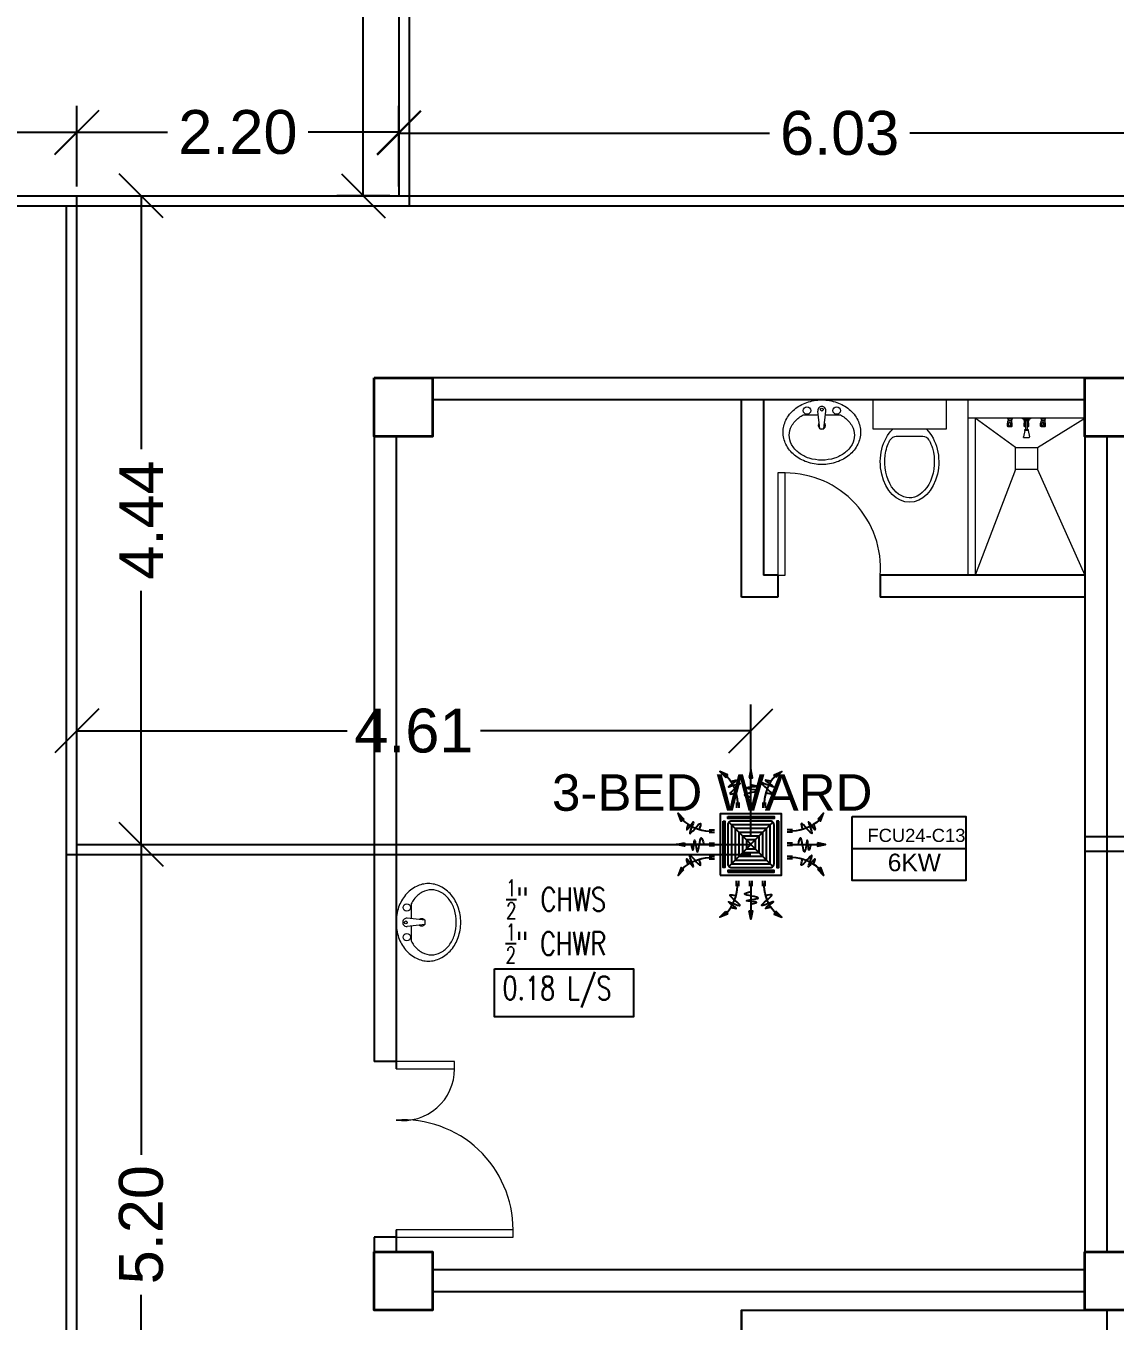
# Model space of a CAD drawing. Header units: millimetres. Extents: x 5 to 598, y 3 to 339.
# Drawn here: x 152.82 to 160.27, y 123.81 to 132.67 of the extents above; entities that cross this region are included whole.
import ezdxf

# ---------------------------------------------------------------- set-up
doc = ezdxf.new("R2010")
doc.units = ezdxf.units.MM
doc.header["$MEASUREMENT"] = 0
for name, color, linetype in [('AIR', 7, 'Continuous'), ('fcu line', 7, 'Continuous'), ('fcu return', 7, 'Continuous'), ('label', 7, 'Continuous'), ('Legends', 7, 'Continuous'), ('pipe label', 7, 'Continuous')]:
    doc.layers.add(name, color=color, linetype=linetype)
doc.styles.add('Arch-Dim', font='simplex.shx', dxfattribs={"width": 0.75})
doc.styles.get("Standard").update_dxf_attribs({"font": 'arial.ttf'})
doc.styles.add('SWISSLT175', font='swissl.ttf', dxfattribs={"height": 0.175})
doc.dimstyles.new('Copy of dimension', dxfattribs={"dimtxt": 0.3, "dimasz": 0.3, "dimexe": 0.18, "dimexo": 0.0625, "dimgap": 0.09, "dimtad": 0, "dimzin": 0, "dimdsep": 46, "dimtxsty": 'Standard', "dimblk": 'OBLIQUE', "dimcen": 0.09, "dimclrd": 256, "dimclre": 256, "dimclrt": 256, "dimadec": 0, "dimazin": 0, "dimtfac": 1, "dimtofl": 0, "dimtmove": 0, "dimatfit": 3, "dimldrblk": 'OBLIQUE', "dimfxl": 1, "dimtolj": 1, "dimtzin": 0, "dimarcsym": 0})

# ---------------------------------------------------------------- blocks, each defined once
blk = doc.blocks.new('FCU-13000P (CASSETTE SPLIT)')
at = {"layer": 'AIR', "ltscale": 3}
for p, q in [((0, 0.523), (0, 1)), ((-0.193, 0.558), (-0.193, 0.487)), ((-0.162, 0.558), (-0.162, 0.487)), ((-0.016, 0.558), (-0.016, 0.487)), ((0.016, 0.558), (0.016, 0.487)), ((0.162, 0.558), (0.162, 0.487)), ((0.193, 0.558), (0.193, 0.487)), ((-0.558, 0.193), (-0.487, 0.193)), ((0.558, 0.193), (0.487, 0.193)), ((-0.523, 0), (-1, 0)), ((-0.558, 0.162), (-0.487, 0.162)), ((-0.558, 0.016), (-0.487, 0.016)), ((0.558, 0.162), (0.487, 0.162)), ((0.558, 0.016), (0.487, 0.016)), ((0.523, 0), (1, 0)), ((-0.558, -0.016), (-0.487, -0.016)), ((-0.558, -0.162), (-0.487, -0.162)), ((0.558, -0.016), (0.487, -0.016)), ((0.558, -0.162), (0.487, -0.162)), ((-0.558, -0.193), (-0.487, -0.193)), ((0.558, -0.193), (0.487, -0.193)), ((-0.193, -0.558), (-0.193, -0.487)), ((-0.162, -0.558), (-0.162, -0.487)), ((-0.016, -0.558), (-0.016, -0.487)), ((0.016, -0.558), (0.016, -0.487)), ((0.162, -0.558), (0.162, -0.487)), ((0.193, -0.558), (0.193, -0.487)), ((0, -0.523), (0, -1))]:
    blk.add_line(p, q, dxfattribs=at)
at = {"layer": 'AIR'}
for p, q in [((0.295, -0.295), (-0.295, 0.295)), ((0.295, 0.295), (-0.295, -0.295))]:
    blk.add_line(p, q, dxfattribs=at)
at = {"layer": 'AIR', "ltscale": 3}
for points in [[(-0.335, 0.895), (-0.311, 0.932), (-0.416, 0.973)], [(-0.022, 0.89), (0.022, 0.89), (0, 1)], [(0.335, 0.895), (0.311, 0.932), (0.416, 0.973)], [(-0.895, 0.335), (-0.932, 0.311), (-0.973, 0.416)], [(0.895, 0.335), (0.932, 0.311), (0.973, 0.416)], [(-0.89, 0.022), (-0.89, -0.022), (-1, 0)], [(0.89, 0.022), (0.89, -0.022), (1, 0)], [(-0.895, -0.335), (-0.932, -0.311), (-0.973, -0.416)], [(0.895, -0.335), (0.932, -0.311), (0.973, -0.416)], [(-0.335, -0.895), (-0.311, -0.932), (-0.416, -0.973)], [(-0.022, -0.89), (0.022, -0.89), (0, -1)], [(0.335, -0.895), (0.311, -0.932), (0.416, -0.973)]]:
    blk.add_lwpolyline(points, close=True, dxfattribs=at)
at = {"layer": 'AIR'}
for points in [[(-0.323, 0.914, -0.171809), (-0.178, 0.558), (-0.178, 0.522)], [(0.323, 0.914, 0.171809), (0.178, 0.558), (0.178, 0.522)], [(-0.914, 0.323, 0.171809), (-0.558, 0.178), (-0.522, 0.178)], [(0.914, 0.323, -0.171809), (0.558, 0.178), (0.522, 0.178)], [(-0.914, -0.323, -0.171809), (-0.558, -0.178), (-0.522, -0.178)], [(0.914, -0.323, 0.171809), (0.558, -0.178), (0.522, -0.178)], [(-0.323, -0.914, 0.171809), (-0.178, -0.558), (-0.178, -0.522)], [(0.323, -0.914, -0.171809), (0.178, -0.558), (0.178, -0.522)]]:
    blk.add_lwpolyline(points, format="xyb", dxfattribs=at)
for points in [[(-0.41, -0.41), (0.41, -0.41), (0.41, 0.41), (-0.41, 0.41)], [(-0.31, 0.372), (0.31, 0.372), (0.31, 0.348), (-0.31, 0.348)], [(-0.373, 0.31), (-0.348, 0.31), (-0.348, -0.31), (-0.373, -0.31)], [(-0.26, -0.26), (0.26, -0.26), (0.26, 0.26), (-0.26, 0.26)], [(-0.21, -0.21), (0.21, -0.21), (0.21, 0.21), (-0.21, 0.21)], [(0.372, 0.31), (0.348, 0.31), (0.348, -0.31), (0.372, -0.31)], [(-0.16, -0.16), (0.16, -0.16), (0.16, 0.16), (-0.16, 0.16)], [(-0.11, -0.11), (0.11, -0.11), (0.11, 0.11), (-0.11, 0.11)], [(-0.06, -0.06), (0.06, -0.06), (0.06, 0.06), (-0.06, 0.06)], [(-0.31, -0.373), (0.31, -0.373), (0.31, -0.348), (-0.31, -0.348)]]:
    blk.add_lwpolyline(points, close=True, dxfattribs=at)
blk.add_lwpolyline([(-0.26, -0.31), (0.26, -0.31, 0.414214), (0.31, -0.26), (0.31, 0.26, 0.414214), (0.26, 0.31), (-0.26, 0.31, 0.414214), (-0.31, 0.26), (-0.31, -0.26, 0.414214)], format="xyb", close=True, dxfattribs=at)
at = {"layer": 'AIR', "ltscale": 3}
for points in [[(-0.268, 0.84), (-0.231, 0.852), (-0.134, 0.882), (-0.422, 0.704), (0.005, 0.903), (-0.358, 0.645), (-0.239, 0.678), (-0.199, 0.69)], [(0.268, 0.84), (0.231, 0.852), (0.134, 0.882), (0.422, 0.704), (-0.005, 0.903), (0.358, 0.645), (0.239, 0.678), (0.199, 0.69)], [(-0.84, 0.268), (-0.852, 0.231), (-0.882, 0.134), (-0.704, 0.422), (-0.903, -0.005), (-0.645, 0.358), (-0.678, 0.239), (-0.69, 0.199)], [(0.84, 0.268), (0.852, 0.231), (0.882, 0.134), (0.704, 0.422), (0.903, -0.005), (0.645, 0.358), (0.678, 0.239), (0.69, 0.199)], [(-0.84, -0.268), (-0.852, -0.231), (-0.882, -0.134), (-0.704, -0.422), (-0.903, 0.005), (-0.645, -0.358), (-0.678, -0.239), (-0.69, -0.199)], [(0.84, -0.268), (0.852, -0.231), (0.882, -0.134), (0.704, -0.422), (0.903, 0.005), (0.645, -0.358), (0.678, -0.239), (0.69, -0.199)], [(-0.268, -0.84), (-0.231, -0.852), (-0.134, -0.882), (-0.422, -0.704), (0.005, -0.903), (-0.358, -0.645), (-0.239, -0.678), (-0.199, -0.69)], [(0.268, -0.84), (0.231, -0.852), (0.134, -0.882), (0.422, -0.704), (-0.005, -0.903), (0.358, -0.645), (0.239, -0.678), (0.199, -0.69)]]:
    blk.add_open_spline(points, degree=3, knots=[0.0032834, 0.0032834, 0.0032834, 0.0032834, 0.0712567, 0.1924075, 0.3347111, 0.5062145, 0.5813292, 0.5813292, 0.5813292, 0.5813292], dxfattribs=at)
for points in [[(0, 0.8), (0.077, 0.776), (-0.058, 0.755), (0.098, 0.718), (-0.087, 0.663), (0, 0.631)], [(-0.8, 0), (-0.776, -0.077), (-0.755, 0.058), (-0.718, -0.098), (-0.663, 0.087), (-0.631, 0)], [(0.8, 0), (0.776, -0.077), (0.755, 0.058), (0.718, -0.098), (0.663, 0.087), (0.631, 0)], [(0, -0.8), (0.077, -0.776), (-0.058, -0.755), (0.098, -0.718), (-0.087, -0.663), (0, -0.631)]]:
    blk.add_spline(points, degree=3, dxfattribs=at)
for points in [[(-0.416, 0.973), (-0.335, 0.895), (-0.311, 0.932)], [(0, 1), (-0.022, 0.89), (0.022, 0.89)], [(0.416, 0.973), (0.335, 0.895), (0.311, 0.932)], [(-0.973, 0.416), (-0.895, 0.335), (-0.932, 0.311)], [(0.973, 0.416), (0.895, 0.335), (0.932, 0.311)], [(-1, 0), (-0.89, 0.022), (-0.89, -0.022)], [(1, 0), (0.89, 0.022), (0.89, -0.022)], [(-0.973, -0.416), (-0.895, -0.335), (-0.932, -0.311)], [(0.973, -0.416), (0.895, -0.335), (0.932, -0.311)], [(-0.416, -0.973), (-0.335, -0.895), (-0.311, -0.932)], [(0, -1), (-0.022, -0.89), (0.022, -0.89)], [(0.416, -0.973), (0.335, -0.895), (0.311, -0.932)]]:
    blk.add_solid(points, dxfattribs=at)
blk = doc.blocks.new('_Oblique')
at = {"color": 0, "linetype": 'ByBlock', "lineweight": -2}
blk.add_line((-0.5, -0.5), (0.5, 0.5), dxfattribs=at)
blk = doc.blocks.new('*D61')
at = {"layer": 'Defpoints', "color": 0, "transparency": 16777216}
for p in [(153.1652, 127.0721), (153.6057, 127.0721), (153.1652, 121.8679)]:
    blk.add_point(p, dxfattribs=at)
at = {"layer": 'Legends', "lineweight": -2, "transparency": 16777216}
for p, q in [((153.2277, 127.0721), (153.7857, 127.0721)), ((153.6057, 127.0721), (153.6057, 124.9491)), ((153.6057, 121.8679), (153.6057, 123.9909)), ((153.2277, 121.8679), (153.7857, 121.8679))]:
    blk.add_line(p, q, dxfattribs=at)
at = {"layer": 'Legends', "lineweight": -2, "transparency": 16777216, "xscale": 0.3, "yscale": 0.3, "zscale": 0.3}
for p, rotation in [((153.6057, 127.0721), 90), ((153.6057, 121.8679), 270)]:
    blk.add_blockref('_Oblique', p, dxfattribs=dict(at, rotation=rotation))
at = {"layer": 'Legends', "transparency": 16777216, "insert": (153.6057, 124.47), "char_height": 0.3, "attachment_point": 5, "rotation": 90}
blk.add_mtext('\\A1;5.20', dxfattribs=at)
blk = doc.blocks.new('*D62')
at = {"layer": 'Defpoints', "color": 0, "transparency": 16777216}
for p in [(157.7768, 127.8484), (153.1652, 127.0721), (157.7768, 127.0721)]:
    blk.add_point(p, dxfattribs=at)
at = {"layer": 'Legends', "lineweight": -2, "transparency": 16777216}
for p, q in [((153.1652, 127.1346), (153.1652, 128.0284)), ((157.7768, 127.1346), (157.7768, 128.0284)), ((153.1652, 127.8484), (155.0143, 127.8484)), ((157.7768, 127.8484), (155.9277, 127.8484))]:
    blk.add_line(p, q, dxfattribs=at)
at = {"layer": 'Legends', "lineweight": -2, "transparency": 16777216, "xscale": 0.3, "yscale": 0.3, "zscale": 0.3, "rotation": 180}
blk.add_blockref('_Oblique', (153.1652, 127.8484), dxfattribs=at)
at = {"layer": 'Legends', "lineweight": -2, "transparency": 16777216, "xscale": 0.3, "yscale": 0.3, "zscale": 0.3}
blk.add_blockref('_Oblique', (157.7768, 127.8484), dxfattribs=at)
at = {"layer": 'Legends', "transparency": 16777216, "insert": (155.471, 127.8484), "char_height": 0.3, "attachment_point": 5}
blk.add_mtext('\\A1;4.61', dxfattribs=at)
blk = doc.blocks.new('*D63')
at = {"layer": 'Defpoints', "color": 0, "transparency": 16777216}
for p in [(153.1652, 131.5094), (153.6057, 131.5094), (153.1652, 127.0721)]:
    blk.add_point(p, dxfattribs=at)
at = {"layer": 'Legends', "lineweight": -2, "transparency": 16777216}
for p, q in [((153.2277, 131.5094), (153.7857, 131.5094)), ((153.6057, 131.5094), (153.6057, 129.7758)), ((153.6057, 127.0721), (153.6057, 128.8057)), ((153.2277, 127.0721), (153.7857, 127.0721))]:
    blk.add_line(p, q, dxfattribs=at)
at = {"layer": 'Legends', "lineweight": -2, "transparency": 16777216, "xscale": 0.3, "yscale": 0.3, "zscale": 0.3}
for p, rotation in [((153.6057, 131.5094), 90), ((153.6057, 127.0721), 270)]:
    blk.add_blockref('_Oblique', p, dxfattribs=dict(at, rotation=rotation))
at = {"layer": 'Legends', "transparency": 16777216, "insert": (153.6057, 129.2908), "char_height": 0.3, "attachment_point": 5, "rotation": 90}
blk.add_mtext('\\A1;4.44', dxfattribs=at)
blk = doc.blocks.new('*D74')
at = {"layer": 'Defpoints', "color": 0, "transparency": 16777216}
for p in [(155.3693, 131.9437), (153.1652, 131.5094), (155.3693, 131.5094)]:
    blk.add_point(p, dxfattribs=at)
at = {"layer": 'Legends', "lineweight": -2, "transparency": 16777216}
for p, q in [((153.1652, 131.5719), (153.1652, 132.1237)), ((155.3693, 131.5719), (155.3693, 132.1237)), ((153.1652, 131.9437), (153.7856, 131.9437)), ((155.3693, 131.9437), (154.7489, 131.9437))]:
    blk.add_line(p, q, dxfattribs=at)
at = {"layer": 'Legends', "lineweight": -2, "transparency": 16777216, "xscale": 0.3, "yscale": 0.3, "zscale": 0.3, "rotation": 180}
blk.add_blockref('_Oblique', (153.1652, 131.9437), dxfattribs=at)
at = {"layer": 'Legends', "lineweight": -2, "transparency": 16777216, "xscale": 0.3, "yscale": 0.3, "zscale": 0.3}
blk.add_blockref('_Oblique', (155.3693, 131.9437), dxfattribs=at)
at = {"layer": 'Legends', "transparency": 16777216, "insert": (154.2673, 131.9437), "char_height": 0.3, "attachment_point": 5}
blk.add_mtext('\\A1;2.20', dxfattribs=at)
blk = doc.blocks.new('*D75')
at = {"layer": 'Defpoints', "color": 0, "transparency": 16777216}
for p in [(155.1252, 139.7844), (155.3693, 139.7844), (155.3693, 131.5094)]:
    blk.add_point(p, dxfattribs=at)
at = {"layer": 'Legends', "lineweight": -2, "transparency": 16777216}
for p, q in [((155.3068, 139.7844), (154.9452, 139.7844)), ((155.1252, 139.7844), (155.1252, 136.1271)), ((155.1252, 131.5094), (155.1252, 135.1668)), ((155.3068, 131.5094), (154.9452, 131.5094))]:
    blk.add_line(p, q, dxfattribs=at)
at = {"layer": 'Legends', "lineweight": -2, "transparency": 16777216, "xscale": 0.3, "yscale": 0.3, "zscale": 0.3}
for p, rotation in [((155.1252, 139.7844), 90), ((155.1252, 131.5094), 270)]:
    blk.add_blockref('_Oblique', p, dxfattribs=dict(at, rotation=rotation))
at = {"layer": 'Legends', "transparency": 16777216, "insert": (155.1252, 135.6469), "char_height": 0.3, "attachment_point": 5, "rotation": 90}
blk.add_mtext('\\A1;8.28', dxfattribs=at)
blk = doc.blocks.new('*D78')
at = {"layer": 'Defpoints', "color": 0, "transparency": 16777216}
for p in [(161.3989, 131.9373), (155.3693, 131.5094), (161.3989, 131.5094)]:
    blk.add_point(p, dxfattribs=at)
at = {"layer": 'Legends', "lineweight": -2, "transparency": 16777216}
for p, q in [((155.3693, 131.5719), (155.3693, 132.1173)), ((161.3989, 131.5719), (161.3989, 132.1173)), ((155.3693, 131.9373), (157.9036, 131.9373)), ((161.3989, 131.9373), (158.8645, 131.9373))]:
    blk.add_line(p, q, dxfattribs=at)
at = {"layer": 'Legends', "lineweight": -2, "transparency": 16777216, "xscale": 0.3, "yscale": 0.3, "zscale": 0.3, "rotation": 180}
blk.add_blockref('_Oblique', (155.3693, 131.9373), dxfattribs=at)
at = {"layer": 'Legends', "lineweight": -2, "transparency": 16777216, "xscale": 0.3, "yscale": 0.3, "zscale": 0.3}
blk.add_blockref('_Oblique', (161.3989, 131.9373), dxfattribs=at)
at = {"layer": 'Legends', "transparency": 16777216, "insert": (158.3841, 131.9373), "char_height": 0.3, "attachment_point": 5}
blk.add_mtext('\\A1;6.03', dxfattribs=at)
blk = doc.blocks.new('*D87')
at = {"layer": 'Defpoints', "color": 0, "transparency": 16777216}
for p in [(149.6476, 131.942), (149.6476, 131.5094), (153.1652, 131.5094)]:
    blk.add_point(p, dxfattribs=at)
at = {"layer": 'Legends', "lineweight": -2, "transparency": 16777216}
for p, q in [((149.6476, 131.5719), (149.6476, 132.122)), ((153.1652, 131.5719), (153.1652, 132.122)), ((149.6476, 131.942), (150.9284, 131.942)), ((153.1652, 131.942), (151.8844, 131.942))]:
    blk.add_line(p, q, dxfattribs=at)
at = {"layer": 'Legends', "lineweight": -2, "transparency": 16777216, "xscale": 0.3, "yscale": 0.3, "zscale": 0.3, "rotation": 180}
blk.add_blockref('_Oblique', (149.6476, 131.942), dxfattribs=at)
at = {"layer": 'Legends', "lineweight": -2, "transparency": 16777216, "xscale": 0.3, "yscale": 0.3, "zscale": 0.3}
blk.add_blockref('_Oblique', (153.1652, 131.942), dxfattribs=at)
at = {"layer": 'Legends', "transparency": 16777216, "insert": (151.4064, 131.942), "char_height": 0.3, "attachment_point": 5}
blk.add_mtext('\\A1;3.52', dxfattribs=at)

msp = doc.modelspace()

# ---------------------------------------------------------------- linework, layer by layer
at = {"color": 8, "lineweight": 25}
for p, q in [((160.0622, 130.2627), (155.5997, 130.2627)), ((160.0622, 130.1127), (155.5997, 130.1127)), ((155.1997, 129.8627), (155.1997, 125.5856)), ((155.3497, 129.8627), (155.3497, 125.5356)), ((160.0622, 129.8627), (160.0621, 124.2856)), ((160.2122, 129.8627), (160.2121, 124.2856)), ((165.0747, 127.1242), (160.0622, 127.1242)), ((165.0747, 127.0242), (160.0622, 127.0242)), ((155.3497, 125.5856), (155.1997, 125.5856)), ((155.3497, 124.4356), (155.3497, 124.2856)), ((155.1997, 124.3856), (155.1997, 124.2856)), ((155.3497, 124.3856), (155.1997, 124.3856)), ((160.0621, 124.1606), (155.5997, 124.1606)), ((160.0621, 124.0106), (155.5997, 124.0106)), ((157.7121, 123.8856), (157.7121, 122.6981)), ((160.2122, 123.8856), (160.2122, 119.5106))]:
    msp.add_line(p, q, dxfattribs=at)
at = {"color": 8, "linetype": 'ByBlock', "lineweight": 25}
for p, q in [((157.7122, 128.7627), (157.7122, 130.1127)), ((158.6622, 128.9127), (158.6622, 128.7627))]:
    msp.add_line(p, q, dxfattribs=at)
at = {"color": 8, "linetype": 'ByBlock', "lineweight": 9}
for p, q in [((157.8622, 130.1127), (159.8122, 130.1127)), ((160.0622, 129.9877), (159.2622, 129.9877))]:
    msp.add_line(p, q, dxfattribs=at)
at = {"color": 8, "linetype": 'ByBlock', "lineweight": 25, "ltscale": 0.3}
for p, q in [((157.8622, 130.1127), (157.8622, 128.9127)), ((157.9622, 128.9127), (157.8622, 128.9127)), ((157.9622, 128.9127), (157.9622, 128.7627)), ((160.0622, 128.9127), (158.6622, 128.9127)), ((157.9622, 128.7627), (157.7122, 128.7627)), ((160.0622, 128.7627), (158.6622, 128.7627))]:
    msp.add_line(p, q, dxfattribs=at)
at = {"color": 8, "lineweight": 9}
for p, q in [((158.6122, 129.9127), (158.6122, 130.1127)), ((158.6122, 130.1127), (159.1122, 130.1127)), ((159.1122, 130.1127), (159.1122, 129.9127)), ((158.2477, 129.9148), (158.2343, 130.0367)), ((158.2767, 129.9148), (158.29, 130.0367)), ((159.5315, 129.9869), (159.5315, 129.9877)), ((159.5656, 129.9877), (159.5315, 129.9877)), ((159.5315, 129.9869), (159.5349, 129.9801)), ((159.5656, 129.9869), (159.5315, 129.9869)), ((159.5656, 129.9869), (159.5622, 129.9801)), ((159.5656, 129.9869), (159.5656, 129.9877)), ((159.6332, 129.9877), (159.6448, 129.9819)), ((159.6911, 129.9877), (159.6332, 129.9877)), ((159.6795, 129.9819), (159.6911, 129.9877)), ((159.7928, 129.9877), (159.7587, 129.9877)), ((159.7587, 129.987), (159.7587, 129.9877)), ((159.7928, 129.987), (159.7587, 129.987)), ((159.7587, 129.987), (159.7622, 129.9801)), ((159.7928, 129.987), (159.7894, 129.9802)), ((159.7928, 129.987), (159.7928, 129.9877)), ((159.1122, 129.9127), (158.6122, 129.9127)), ((159.5319, 129.9544), (159.5341, 129.9584)), ((159.5319, 129.9324), (159.5319, 129.9544)), ((159.5355, 129.9305), (159.5319, 129.9324)), ((159.5652, 129.9324), (159.5319, 129.9324)), ((159.5345, 129.9661), (159.5353, 129.9684)), ((159.5345, 129.9602), (159.5345, 129.9661)), ((159.5625, 129.9661), (159.5345, 129.9661)), ((159.5622, 129.9801), (159.5349, 129.9801)), ((159.5618, 129.9684), (159.5353, 129.9684)), ((159.5353, 129.9544), (159.5426, 129.9544)), ((159.5354, 129.9412), (159.5354, 129.9534)), ((159.5355, 129.929), (159.5355, 129.9305)), ((159.5616, 129.9305), (159.5355, 129.9305)), ((159.5616, 129.929), (159.5355, 129.929)), ((159.5372, 129.9801), (159.5372, 129.9684)), ((159.5425, 129.9411), (159.5425, 129.9533)), ((159.5617, 129.9544), (159.5544, 129.9544)), ((159.5546, 129.9411), (159.5546, 129.9533)), ((159.5599, 129.9801), (159.5599, 129.9684)), ((159.5616, 129.9412), (159.5616, 129.9534)), ((159.5616, 129.9305), (159.5652, 129.9324)), ((159.5616, 129.929), (159.5616, 129.9305)), ((159.5625, 129.9661), (159.5618, 129.9684)), ((159.5625, 129.9602), (159.5625, 129.9661)), ((159.5652, 129.9544), (159.563, 129.9585)), ((159.5652, 129.9324), (159.5652, 129.9544)), ((159.6499, 129.9023), (159.6413, 129.8604)), ((159.6448, 129.9819), (159.6795, 129.9819)), ((159.6795, 129.9819), (159.6448, 129.9819)), ((159.6448, 129.9819), (159.6448, 129.9723)), ((159.6448, 129.9723), (159.6795, 129.9723)), ((159.6455, 129.9544), (159.6477, 129.9585)), ((159.6455, 129.9324), (159.6455, 129.9544)), ((159.6546, 129.9324), (159.6455, 129.9324)), ((159.6491, 129.9305), (159.6455, 129.9324)), ((159.6481, 129.9661), (159.6489, 129.9684)), ((159.6546, 129.9661), (159.6481, 129.9661)), ((159.6481, 129.9603), (159.6481, 129.9661)), ((159.6546, 129.9684), (159.6489, 129.9684)), ((159.6489, 129.9544), (159.6546, 129.9544)), ((159.6491, 129.9412), (159.6491, 129.9534)), ((159.6546, 129.9305), (159.6491, 129.9305)), ((159.6491, 129.929), (159.6491, 129.9305)), ((159.6546, 129.929), (159.6491, 129.929)), ((159.6499, 129.9023), (159.6499, 129.9099)), ((159.6499, 129.9099), (159.6745, 129.9099)), ((159.6745, 129.9023), (159.6499, 129.9023)), ((159.6745, 129.9023), (159.6499, 129.9023)), ((159.6508, 129.9723), (159.6508, 129.9684)), ((159.6546, 129.9723), (159.6546, 129.9099)), ((159.6697, 129.9723), (159.6546, 129.9723)), ((159.6697, 129.9099), (159.6697, 129.9723)), ((159.6754, 129.9684), (159.6697, 129.9684)), ((159.6762, 129.9661), (159.6697, 129.9661)), ((159.6754, 129.9544), (159.6697, 129.9544)), ((159.6788, 129.9324), (159.6697, 129.9324)), ((159.6752, 129.9305), (159.6697, 129.9305)), ((159.6752, 129.929), (159.6697, 129.929)), ((159.6735, 129.9723), (159.6735, 129.9684)), ((159.6745, 129.9099), (159.6745, 129.9023)), ((159.6745, 129.9023), (159.683, 129.8604)), ((159.6752, 129.9412), (159.6752, 129.9534)), ((159.6752, 129.9305), (159.6788, 129.9324)), ((159.6752, 129.929), (159.6752, 129.9305)), ((159.6762, 129.9661), (159.6754, 129.9684)), ((159.6762, 129.9603), (159.6762, 129.9661)), ((159.6788, 129.9544), (159.6766, 129.9585)), ((159.6788, 129.9324), (159.6788, 129.9544)), ((159.6795, 129.9723), (159.6795, 129.9819)), ((159.7591, 129.9544), (159.7613, 129.9585)), ((159.7591, 129.9324), (159.7591, 129.9544)), ((159.7925, 129.9324), (159.7591, 129.9324)), ((159.7627, 129.9305), (159.7591, 129.9324)), ((159.7618, 129.9661), (159.7625, 129.9684)), ((159.7898, 129.9661), (159.7618, 129.9661)), ((159.7618, 129.9603), (159.7618, 129.9661)), ((159.7894, 129.9802), (159.7622, 129.9801)), ((159.7891, 129.9684), (159.7625, 129.9684)), ((159.7626, 129.9544), (159.7699, 129.9544)), ((159.7627, 129.9412), (159.7627, 129.9534)), ((159.7889, 129.9305), (159.7627, 129.9305)), ((159.7627, 129.929), (159.7627, 129.9305)), ((159.7889, 129.929), (159.7627, 129.929)), ((159.7644, 129.9802), (159.7644, 129.9684)), ((159.7697, 129.9411), (159.7697, 129.9533)), ((159.789, 129.9544), (159.7817, 129.9544)), ((159.7819, 129.9411), (159.7819, 129.9533)), ((159.7872, 129.9802), (159.7872, 129.9684)), ((159.7889, 129.9412), (159.7889, 129.9534)), ((159.7889, 129.9305), (159.7925, 129.9324)), ((159.7889, 129.929), (159.7889, 129.9305)), ((159.7898, 129.9661), (159.7891, 129.9684)), ((159.7898, 129.9603), (159.7898, 129.9661)), ((159.7925, 129.9544), (159.7903, 129.9585)), ((159.7925, 129.9324), (159.7925, 129.9544)), ((158.9527, 129.8627), (158.7718, 129.8627)), ((159.6428, 129.8558), (159.6815, 129.8559)), ((155.5475, 126.553), (155.4257, 126.5663)), ((155.5475, 126.524), (155.4257, 126.5107))]:
    msp.add_line(p, q, dxfattribs=at)
at = {"color": 8, "linetype": 'ByBlock', "lineweight": 9, "ltscale": 0.3}
for p, q in [((159.5872, 129.7877), (159.3122, 129.9877)), ((159.7372, 129.7877), (160.0622, 129.9877)), ((159.5872, 129.6377), (159.3122, 128.9127)), ((159.7372, 129.6377), (160.0622, 128.9127))]:
    msp.add_line(p, q, dxfattribs=at)
at = {"color": 8, "lineweight": 35}
for points in [[(155.1997, 130.2627), (155.5997, 130.2627), (155.5997, 129.8627), (155.1997, 129.8627)], [(160.0622, 130.2627), (160.4622, 130.2627), (160.4622, 129.8627), (160.0622, 129.8627)], [(155.1997, 124.2856), (155.5997, 124.2856), (155.5997, 123.8856), (155.1997, 123.8856)], [(160.0621, 124.2856), (160.4621, 124.2856), (160.4621, 123.8856), (160.0621, 123.8856)]]:
    msp.add_lwpolyline(points, close=True, dxfattribs=at)
at = {"color": 8, "lineweight": 9}
for points in [[(158.5272, 129.8917, -0.11576), (158.5078, 129.8092, -0.104047), (158.4495, 129.7354, -0.090875), (158.3656, 129.6881, -0.083344), (158.2622, 129.6707, -0.083344), (158.1587, 129.6881, -0.090875), (158.0748, 129.7354, -0.104047), (158.0165, 129.8092, -0.11576), (157.9972, 129.8917, -0.11576), (158.0165, 129.9742, -0.104047), (158.0748, 130.048, -0.090875), (158.1587, 130.0953, -0.083344), (158.2622, 130.1127, -0.083344), (158.3656, 130.0953, -0.090875), (158.4495, 130.048, -0.104047), (158.5078, 129.9742, -0.11576)], [(155.5707, 126.2735, 0.11576), (155.6531, 126.2929, 0.104047), (155.7269, 126.3511, 0.090875), (155.7743, 126.435, 0.083344), (155.7917, 126.5385, 0.083344), (155.7743, 126.642, 0.090875), (155.7269, 126.7259, 0.104047), (155.6531, 126.7842, 0.11576), (155.5707, 126.8035, 0.11576), (155.4882, 126.7842, 0.104047), (155.4144, 126.7259, 0.090875), (155.367, 126.642, 0.083344), (155.3497, 126.5385, 0.083344), (155.367, 126.435, 0.090875), (155.4144, 126.3511, 0.104047), (155.4882, 126.2929, 0.11576)]]:
    msp.add_lwpolyline(points, format="xyb", close=True, dxfattribs=at)
at = {"color": 8, "linetype": 'ByBlock', "lineweight": 9, "ltscale": 0.3}
msp.add_lwpolyline([(159.3122, 129.9877), (159.3122, 128.9127), (159.2622, 128.9127), (159.2622, 130.1127), (159.2622, 130.1127)], dxfattribs=at)
at = {"color": 8, "lineweight": 9}
for points in [[(158.4847, 129.8707, -0.124838), (158.4688, 129.8081, -0.105788), (158.4195, 129.7505, -0.086697), (158.3497, 129.7142, -0.076776), (158.2622, 129.7007, -0.076776), (158.1746, 129.7142, -0.086697), (158.1048, 129.7505, -0.105788), (158.0555, 129.8081, -0.124838), (158.0397, 129.8707, -0.124838), (158.0555, 129.9333, -0.105788), (158.1048, 129.9909, -0.040067), (158.1355, 130.0107), (158.2378, 130.0107, -0.040067)], [(158.2865, 130.0107), (158.3888, 130.0107, -0.040067), (158.4195, 129.9909, -0.105788), (158.4688, 129.9333, -0.124838), (158.4847, 129.8707, -0.124838)], [(155.5917, 126.316, 0.124838), (155.6542, 126.3319, 0.105788), (155.7119, 126.3812, 0.086697), (155.7481, 126.4509, 0.076776), (155.7617, 126.5385, 0.076776), (155.7481, 126.6261, 0.086697), (155.7119, 126.6958, 0.105788), (155.6542, 126.7451, 0.124838), (155.5917, 126.761, 0.124838), (155.5291, 126.7451, 0.105788), (155.4715, 126.6958, 0.040067), (155.4517, 126.6651), (155.4517, 126.5629, 0.040067)], [(155.4517, 126.5141), (155.4517, 126.4119, 0.040067), (155.4715, 126.3812, 0.105788), (155.5291, 126.3319, 0.124838), (155.5917, 126.316, 0.124838)]]:
    msp.add_lwpolyline(points, format="xyb", dxfattribs=at)
at = {"color": 8, "linetype": 'ByBlock', "lineweight": 9, "ltscale": 0.03}
msp.add_lwpolyline([(159.5872, 129.7877), (159.7372, 129.7877), (159.7372, 129.6377), (159.5872, 129.6377)], close=True, dxfattribs=at)
at = {"color": 8, "lineweight": 13, "ltscale": 0.03}
for points in [[(157.9622, 128.9127), (158.0122, 128.9127), (158.0122, 129.6127), (157.9622, 129.6127)], [(155.3497, 125.5856), (155.3497, 125.5356), (155.7497, 125.5356), (155.7497, 125.5856)]]:
    msp.add_lwpolyline(points, close=True, dxfattribs=at)
msp.add_lwpolyline([(155.3497, 124.3856), (156.1497, 124.3856), (156.1497, 124.4356), (155.3497, 124.4356)], dxfattribs=at)
at = {"color": 8, "lineweight": 25}
msp.add_lwpolyline([(157.7121, 122.6981), (157.7121, 123.8856), (160.2122, 123.8856), (160.2122, 119.5106), (157.7121, 119.5106), (157.7121, 120.6981)], dxfattribs=at)
at = {"color": 8, "lineweight": 9}
for centre, radius in [((158.1606, 130.0397), 0.0255), ((158.2622, 130.0462), 0.0095), ((158.3638, 130.0397), 0.0255), ((155.4227, 126.6401), 0.0255), ((155.4162, 126.5385), 0.0095), ((155.4227, 126.4369), 0.0255)]:
    msp.add_circle(centre, radius, dxfattribs=at)
for centre, radius, start, end in [((158.2622, 130.0397), 0.028, 353.75449, 186.24551), ((158.2622, 129.9377), 0.025, 138.79782, 233.69319), ((158.2622, 130.0085), 0.0948, 261.20259, 278.79741), ((158.2622, 129.9377), 0.025, 251.37929, 288.62071), ((158.2622, 129.9377), 0.025, 306.30681, 41.20218), ((158.7718, 129.8127), 0.05, 90, 151.99164), ((158.9527, 129.8127), 0.05, 28.15006, 90), ((155.4227, 126.5385), 0.028, 83.75449, 276.24551), ((155.5246, 126.5385), 0.025, 36.30681, 131.20218), ((155.4539, 126.5385), 0.0948, 351.20259, 8.79741), ((155.5246, 126.5385), 0.025, 341.37929, 18.62071), ((155.5246, 126.5385), 0.025, 228.79782, 323.69319)]:
    msp.add_arc(centre, radius, start, end, dxfattribs=at)
at = {"color": 8, "lineweight": 13, "ltscale": 0.03}
for centre, radius, start, end in [((158.0122, 128.9609), 0.6518, 355.75781, 90), ((155.3965, 125.5356), 0.3531, 262.37185, 0), ((155.3981, 124.4356), 0.7516, 0, 93.69522)]:
    msp.add_arc(centre, radius, start, end, dxfattribs=at)
at = {"color": 8, "lineweight": 9, "extrusion": (0, 0, -1)}
msp.add_ellipse((158.8622, 129.6877), major_axis=(0, 0.275), ratio=0.727273, start_param=0.612555, end_param=5.670631, dxfattribs=at)
at = {"color": 8, "lineweight": 9, "extrusion": (-4.99074e-41, -2.88216e-41, -1)}
for centre, major_axis, start_param, end_param in [((159.5228, 129.942), (-0.00896, 0.00896), 2.418785, 3.129871), ((159.5203, 129.9473), (-0.0118, 0.0118), 1.703115, 1.83534), ((159.5307, 129.9602), (-0.00268, 0.00268), 2.356082, 2.850023), ((159.5317, 129.9534), (-0.00268, 0.00268), 1.728443, 2.356082), ((159.5463, 129.9533), (-0.00268, -0.00268), 0.785286, 1.412925), ((159.5529, 129.9419), (-0.00738, -0.00738), 6.21008, 6.994878), ((159.5533, 129.9481), (-0.00887, 0.00887), -0.157871, 0.203142), ((159.5485, 129.9369), (-0.00268, 0.00268), 3.214474, 4.639283), ((159.5485, 129.9554), (-0.00268, 0.00268), 0.203142, 1.36743), ((159.5437, 129.9481), (-0.00887, -0.00887), 2.938226, 3.299239), ((159.5442, 129.9419), (-0.00738, -0.00738), 4.000472, 4.78527), ((159.5508, 129.9533), (-0.00268, -0.00268), 3.299239, 3.926878), ((159.5654, 129.9534), (-0.00268, -0.00268), 0.785286, 1.412925), ((159.5743, 129.942), (-0.00896, 0.00896), -1.559299, -0.848214), ((159.5768, 129.9473), (-0.0118, 0.0118), -0.264769, -0.132543), ((159.5663, 129.9602), (-0.00268, 0.00268), -1.279452, -0.785511), ((159.6364, 129.942), (-0.00896, 0.00896), 2.418785, 3.129871), ((159.6339, 129.9473), (-0.0118, -0.0118), 3.273911, 3.406137), ((159.6444, 129.9603), (-0.00268, -0.00268), 3.926878, 4.42082), ((159.6453, 129.9534), (-0.00268, -0.00268), 3.299239, 3.926878), ((159.679, 129.9534), (-0.00268, 0.00268), -0.785511, -0.157871), ((159.6879, 129.942), (-0.00896, -0.00896), 0.011497, 0.722582), ((159.6904, 129.9473), (-0.0118, -0.0118), 1.306028, 1.438253), ((159.68, 129.9603), (-0.00268, 0.00268), -1.279452, -0.785511), ((159.7501, 129.942), (-0.00896, -0.00896), 3.989582, 4.700667), ((159.7475, 129.9473), (-0.0118, 0.0118), 1.703115, 1.83534), ((159.758, 129.9603), (-0.00268, -0.00268), 3.926878, 4.42082), ((159.7589, 129.9534), (-0.00268, -0.00268), 3.299239, 3.926878), ((159.7735, 129.9533), (-0.00268, -0.00268), 0.785286, 1.412925), ((159.7801, 129.9419), (-0.00738, 0.00738), 4.639283, 5.424081), ((159.7806, 129.9481), (-0.00887, -0.00887), 1.412925, 1.773938), ((159.7758, 129.9369), (-0.00268, -0.00268), 4.78527, 6.21008), ((159.7758, 129.9555), (-0.00268, 0.00268), 0.203142, 1.36743), ((159.771, 129.9481), (-0.00887, 0.00887), 1.36743, 1.728443), ((159.7715, 129.9419), (-0.00738, -0.00738), 4.000472, 4.78527), ((159.7781, 129.9533), (-0.00268, -0.00268), 3.299239, 3.926878), ((159.7927, 129.9534), (-0.00268, 0.00268), -0.785511, -0.157871), ((159.8015, 129.942), (-0.00896, 0.00896), -1.559299, -0.848214), ((159.8041, 129.9473), (-0.0118, 0.0118), -0.264769, -0.132543), ((159.7936, 129.9603), (-0.00268, -0.00268), 0.291344, 0.785286), ((159.6448, 129.859), (-0.00268, -0.00268), 6.066508, 7.43657)]:
    msp.add_ellipse(centre, major_axis=major_axis, ratio=1, start_param=start_param, end_param=end_param, dxfattribs=at)
at = {"color": 8, "lineweight": 9}
msp.add_ellipse((159.6795, 129.859), major_axis=(-0.00268, 0.00268), ratio=1, start_param=2.92514, end_param=4.295202, dxfattribs=at)
msp.add_open_spline([(158.9968, 129.8363), (159.0056, 129.8199), (159.013, 129.8018), (159.0399, 129.7107), (159.0348, 129.6235), (158.977, 129.4919), (158.927, 129.4505), (158.8288, 129.4371), (158.7767, 129.463), (158.7026, 129.5742), (158.6848, 129.6579), (158.7004, 129.7717), (158.7119, 129.8066), (158.7276, 129.8362)], degree=3, knots=[0.937253, 0.937253, 0.937253, 0.937253, 1.185372, 1.185372, 2.113864, 2.113864, 3.042356, 3.042356, 3.970847, 3.970847, 4.899339, 4.899339, 5.346062, 5.346062, 5.346062, 5.346062], dxfattribs=at)
at = {"layer": 'fcu line', "linetype": 'Continuous'}
for p, q in [((155.3693, 139.7844), (155.3693, 131.5094)), ((141.6101, 131.5094), (164.1679, 131.5094)), ((153.1652, 111.8135), (153.1652, 131.5094)), ((153.1652, 127.0721), (157.7768, 127.0721))]:
    msp.add_line(p, q, dxfattribs=at)
at = {"layer": 'fcu return', "linetype": 'Continuous'}
for p, q in [((155.4393, 139.7144), (155.4393, 131.4394)), ((141.6101, 131.4394), (164.0979, 131.4394)), ((153.0952, 111.8835), (153.0952, 131.4394)), ((153.0952, 127.0021), (157.7768, 127.0021))]:
    msp.add_line(p, q, dxfattribs=at)
at = {"layer": 'Legends', "linetype": 'Continuous', "lineweight": 25}
msp.add_line((158.4689, 127.0435), (159.2478, 127.0435), dxfattribs=at)
at = {"layer": 'Legends'}
msp.add_lwpolyline([(158.4689, 127.2619), (159.2478, 127.2619), (159.2478, 126.8251), (158.4689, 126.8251)], close=True, dxfattribs=at)
at = {"layer": 'pipe label', "color": 2, "linetype": 'Continuous', "lineweight": 25}
msp.add_lwpolyline([(156.0227, 126.2195), (156.9742, 126.2195), (156.9742, 125.8922), (156.0227, 125.8922)], close=True, dxfattribs=at)

# ---------------------------------------------------------------- block references
at = {"layer": 'AIR', "xscale": 0.5113536813550488, "yscale": 0.5113536813550488, "zscale": 0.5113536813550488}
msp.add_blockref('FCU-13000P (CASSETTE SPLIT)', (157.7768, 127.0721), dxfattribs=at)

# ---------------------------------------------------------------- texts
at = {"layer": 'label', "color": 8, "lineweight": 9, "ltscale": 0.4, "insert": (157.5122, 127.425), "char_height": 0.25, "attachment_point": 5, "line_spacing_factor": 0.8, "style": 'SWISSLT175'}
msp.add_mtext('3-BED WARD', dxfattribs=at)
at = {"layer": 'Legends', "linetype": 'Continuous', "lineweight": 25, "attachment_point": 1}
for s, width, insert, char_height in [('FCU24-C13', 0.448108, (158.5739, 127.1785), 0.09), ('6KW', 0.236742, (158.7134, 127.0085), 0.12)]:
    msp.add_mtext_dynamic_manual_height_columns(s, width=width, gutter_width=1.011, heights=[0], dxfattribs=dict(at, insert=insert, char_height=char_height))
at = {"layer": 'pipe label', "color": 3, "linetype": 'Continuous', "lineweight": 25, "insert": (156.1019, 126.8303), "char_height": 0.16, "attachment_point": 1, "style": 'Arch-Dim'}
msp.add_mtext_dynamic_manual_height_columns('\\A1;{\\H0.7x;\\S1/2;}" CHWS', width=1.17294, gutter_width=1.011, heights=[0], dxfattribs=at)
at = {"layer": 'pipe label', "color": 240, "linetype": 'Continuous', "lineweight": 25, "insert": (156.0986, 126.5273), "char_height": 0.16, "attachment_point": 1, "style": 'Arch-Dim'}
msp.add_mtext_dynamic_manual_height_columns('\\A1;{\\H0.7x;\\S1/2;}" CHWR', width=0.880349, gutter_width=1.011, heights=[0], dxfattribs=at)
at = {"layer": 'pipe label', "color": 2, "linetype": 'Continuous', "lineweight": 25, "insert": (156.0776, 126.1692), "char_height": 0.16, "attachment_point": 1, "style": 'Arch-Dim'}
msp.add_mtext_dynamic_manual_height_columns('0.18 L/S', width=0.89967, gutter_width=1.011, heights=[0], dxfattribs=at)

# ---------------------------------------------------------------- dimensions: what is measured, and where the dimension line sits
at = {"layer": 'Legends'}
for base, p1, p2, picture, middle in [((155.1252002209, 139.7844301838), (155.3692971892, 131.5094301838), (155.3692971892, 139.7844301838), '*D75', (155.1252002209, 135.6469301838)), ((153.6057, 131.5094), (153.1652, 127.0721), (153.1652, 131.5094), '*D63', (153.6057, 129.2908)), ((153.6057, 127.0721), (153.1652, 121.8679), (153.1652, 127.0721), '*D61', (153.6057, 124.47))]:
    dim = msp.add_linear_dim(base=base, p1=p1, p2=p2, angle=90, dimstyle='Copy of dimension', dxfattribs=at)
    dim.commit()
    dim.dimension.update_dxf_attribs({"geometry": picture, "text_midpoint": middle})
for base, p1, p2, picture, middle in [((149.6476, 131.942), (153.1652, 131.5094), (149.6476, 131.5094), '*D87', (151.4064, 131.942)), ((155.3693, 131.9437), (153.1652, 131.5094), (155.3693, 131.5094), '*D74', (154.2673, 131.9437)), ((161.3989, 131.9373), (155.3693, 131.5094), (161.3989, 131.5094), '*D78', (158.3841, 131.9373)), ((157.7768, 127.8484), (153.1652, 127.0721), (157.7768, 127.0721), '*D62', (155.471, 127.8484))]:
    dim = msp.add_linear_dim(base=base, p1=p1, p2=p2, dimstyle='Copy of dimension', dxfattribs=at)
    dim.commit()
    dim.dimension.update_dxf_attribs({"geometry": picture, "text_midpoint": middle})

doc.saveas('drawing.dxf')
